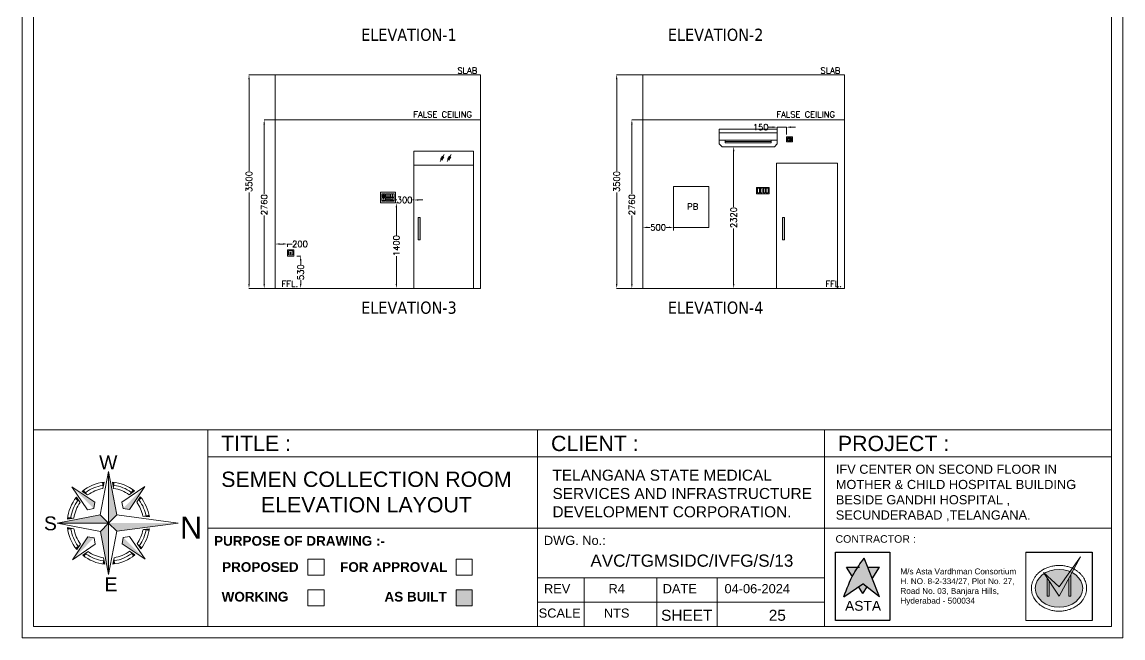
# Model space of a CAD drawing. Extents: x 3552052 to 4102982, y -707811 to -630695.
# Drawn here: x 3869017 to 3887041, y -701729 to -691643 of the extents above; entities that cross this region are included whole.
import ezdxf
from ezdxf.enums import TextEntityAlignment as Align

# ---------------------------------------------------------------- set-up
doc = ezdxf.new("R2010")
doc.units = 0
doc.header["$LTSCALE"] = 6
doc.header["$MEASUREMENT"] = 0
doc.layers.get('0').update_dxf_attribs({"linetype": 'CONTINUOUS', "lineweight": 0})
doc.layers.get('Defpoints').update_dxf_attribs({"linetype": 'CONTINUOUS', "lineweight": 0})
for name, color, linetype, lineweight in [('0.0', 8, 'CONTINUOUS', 0), ('ELE-12M RAW&UPS SB', 40, 'CONTINUOUS', 0), ('ELE-4M RAW P.SB', 40, 'CONTINUOUS', 0), ('ELE-4M UPS P.SB', 3, 'CONTINUOUS', 0), ('ELE-SOCKET NMBERING', 7, 'CONTINUOUS', 9), ('ELE.LAN POINT', 3, 'CONTINUOUS', 0), ('formate text', 8, 'CONTINUOUS', 0), ('hatch', 252, 'CONTINUOUS', 0), ('HVAC', 3, 'CONTINUOUS', 15), ('LIGHT', 2, 'CONTINUOUS', 0), ('MEP_HVAC_RA_DUCT', 1, 'CONTINUOUS', 0), ('MEP_HVAC_TEXT', 7, 'CONTINUOUS', 0), ('SECTION', 251, 'CONTINUOUS', 0), ('TITLE', 7, 'CONTINUOUS', 0)]:
    doc.layers.add(name, color=color, linetype=linetype, lineweight=lineweight)
doc.layers.add('ELE-6A AC SOCKET', color=7, linetype='CONTINUOUS', lineweight=0, true_color=0x00ceb6)
doc.styles.add('Annotation', font='tahoma.ttf')
doc.styles.add('ARIAL', font='arial.ttf')
doc.styles.add('FORMATE', font='arialbd.ttf')
doc.styles.add('ROMANS', font='romans.shx')
doc.styles.add('style3', font='arialbd.ttf')
doc.dimstyles.new('AEPL1', dxfattribs={"dimtxt": 100, "dimasz": 75, "dimexe": 1.25, "dimexo": 50, "dimtad": 0, "dimdec": 0, "dimtxsty": 'ROMANS', "dimcen": 2.5, "dimclrd": 7, "dimclre": 7, "dimadec": 0, "dimazin": 0, "dimtfac": 1, "dimtdec": 0, "dimtmove": 0, "dimatfit": 3, "dimfxl": 1, "dimlwd": 0, "dimlwe": 0, "dimarcsym": 0})

# ---------------------------------------------------------------- blocks, each defined once
blk = doc.blocks.new('*D383')
at = {"layer": 'Defpoints', "color": 0, "linetype": 'ByBlock', "transparency": 16777216}
for p in [(3872982, -693245), (3873384, -693245), (3874360, -696005)]:
    blk.add_point(p, dxfattribs=at)
at = {"layer": 'ELE-4M UPS P.SB', "color": 7, "linetype": 'ByBlock', "lineweight": 0, "transparency": 16777216}
for p, q in [((3873334, -693245), (3872981, -693245)), ((3872982, -693320), (3872982, -694458)), ((3872982, -695930), (3872982, -694812)), ((3874310, -696005), (3872981, -696005))]:
    blk.add_line(p, q, dxfattribs=at)
at = {"layer": 'ELE-4M UPS P.SB', "color": 7, "linetype": 'ByBlock', "transparency": 16777216}
for points in [[(3872969, -693320), (3872994, -693320), (3872982, -693245)], [(3872969, -695930), (3872994, -695930), (3872982, -696005)]]:
    blk.add_solid(points, dxfattribs=at)
at = {"layer": 'ELE-4M UPS P.SB', "color": 0, "linetype": 'ByBlock', "transparency": 16777216, "insert": (3872982, -694635), "char_height": 100, "attachment_point": 5, "rotation": 90, "style": 'ROMANS'}
blk.add_mtext('2760', dxfattribs=at)
blk = doc.blocks.new('*D384')
at = {"layer": 'Defpoints', "color": 0, "linetype": 'ByBlock', "transparency": 16777216}
for p in [(3872733, -692505), (3873393, -692505), (3873357, -696005)]:
    blk.add_point(p, dxfattribs=at)
at = {"layer": 'ELE-4M UPS P.SB', "color": 7, "linetype": 'ByBlock', "lineweight": 0, "transparency": 16777216}
for p, q in [((3873343, -692505), (3872732, -692505)), ((3872733, -692580), (3872733, -694078)), ((3872733, -695930), (3872733, -694432)), ((3873307, -696005), (3872732, -696005))]:
    blk.add_line(p, q, dxfattribs=at)
at = {"layer": 'ELE-4M UPS P.SB', "color": 7, "linetype": 'ByBlock', "transparency": 16777216}
for points in [[(3872721, -692580), (3872746, -692580), (3872733, -692505)], [(3872721, -695930), (3872746, -695930), (3872733, -696005)]]:
    blk.add_solid(points, dxfattribs=at)
at = {"layer": 'ELE-4M UPS P.SB', "color": 0, "linetype": 'ByBlock', "transparency": 16777216, "insert": (3872733, -694255), "char_height": 100, "attachment_point": 5, "rotation": 90, "style": 'ROMANS'}
blk.add_mtext('3500', dxfattribs=at)
blk = doc.blocks.new('5')
at = {"layer": 'ELE-12M RAW&UPS SB', "color": 40, "ltscale": 10}
for p, q in [((3595754, -684831), (3595747, -684829)), ((3595748, -684825), (3595755, -684830)), ((3595756, -684840), (3595756, -684832)), ((3595757, -684829), (3595762, -684823)), ((3595757, -684832), (3595760, -684839)), ((3595765, -684826), (3595758, -684830))]:
    blk.add_line(p, q, dxfattribs=at)
for points in [[(3595950, -684952), (3595707, -684952), (3595707, -684777), (3595950, -684777)], [(3595785, -684803), (3595727, -684803), (3595727, -684856), (3595785, -684856)], [(3595824, -684856), (3595798, -684856), (3595798, -684804), (3595824, -684804)], [(3595824, -684924), (3595798, -684924), (3595798, -684871), (3595824, -684871)], [(3595859, -684856), (3595833, -684856), (3595833, -684804), (3595859, -684804)], [(3595859, -684924), (3595833, -684924), (3595833, -684871), (3595859, -684871)], [(3595894, -684856), (3595867, -684856), (3595867, -684804), (3595894, -684804)]]:
    blk.add_lwpolyline(points, close=True, dxfattribs=at)
at = {"layer": 'ELE-12M RAW&UPS SB', "color": 3, "linetype": 'ByBlock', "elevation": 0}
blk.add_lwpolyline([(3595928, -684856), (3595902, -684856), (3595902, -684804), (3595928, -684804)], close=True, dxfattribs=at)
at = {"layer": 'ELE-12M RAW&UPS SB', "color": 40, "ltscale": 10}
for radius in [19.1, 1.78]:
    blk.add_circle((3595756, -684831), radius, dxfattribs=at)
at = {"layer": 'ELE-4M RAW P.SB', "color": 40, "ltscale": 10}
for p, q in [((3595727, -684871), (3595790, -684871)), ((3595727, -684924), (3595727, -684871)), ((3595790, -684871), (3595790, -684924)), ((3595865, -684871), (3595928, -684871)), ((3595865, -684924), (3595865, -684871)), ((3595928, -684871), (3595928, -684924)), ((3595790, -684924), (3595727, -684924)), ((3595928, -684924), (3595865, -684924))]:
    blk.add_line(p, q, dxfattribs=at)
for centre, radius, start, end in [((3595745, -684908), 3.1, 5.2689, 272.51), ((3595758, -684885), 3.6, 307.1584, 232.8416), ((3595758, -684888), 2.29, 161.4031, 18.5969), ((3595771, -684908), 3.1, 267.49, 174.7311), ((3595884, -684908), 3.1, 5.2689, 272.51), ((3595897, -684885), 3.6, 307.1584, 232.8416), ((3595897, -684888), 2.29, 161.4031, 18.5969), ((3595910, -684908), 3.1, 267.49, 174.7311), ((3595747, -684910), 2.5, 202.6838, 75.0951), ((3595769, -684910), 2.5, 104.9049, 337.3162), ((3595886, -684910), 2.5, 202.6838, 75.0951), ((3595908, -684910), 2.5, 104.9049, 337.3162)]:
    blk.add_arc(centre, radius, start, end, dxfattribs=at)
blk = doc.blocks.new('*D385')
at = {"layer": 'Defpoints', "color": 0, "linetype": 'ByBlock', "transparency": 16777216}
for p in [(3875130, -694547), (3875430, -694547), (3875430, -694557)]:
    blk.add_point(p, dxfattribs=at)
at = {"layer": 'ELE-4M UPS P.SB', "color": 7, "linetype": 'ByBlock', "lineweight": 0, "transparency": 16777216}
for p, q in [((3875055, -694557), (3874980, -694557)), ((3875130, -694557), (3875151, -694557)), ((3875130, -694597), (3875130, -694558)), ((3875430, -694557), (3875410, -694557)), ((3875430, -694597), (3875430, -694558)), ((3875505, -694557), (3875580, -694557))]:
    blk.add_line(p, q, dxfattribs=at)
at = {"layer": 'ELE-4M UPS P.SB', "color": 7, "linetype": 'ByBlock', "transparency": 16777216}
for points in [[(3875055, -694544), (3875055, -694569), (3875130, -694557)], [(3875505, -694544), (3875505, -694569), (3875430, -694557)]]:
    blk.add_solid(points, dxfattribs=at)
at = {"layer": 'ELE-4M UPS P.SB', "color": 0, "linetype": 'ByBlock', "transparency": 16777216, "insert": (3875280, -694557), "char_height": 100, "attachment_point": 5, "style": 'ROMANS'}
blk.add_mtext('300', dxfattribs=at)
blk = doc.blocks.new('*D386')
at = {"layer": 'Defpoints', "color": 0, "linetype": 'ByBlock', "transparency": 16777216}
for p in [(3875130, -694605), (3875130, -696005), (3875146, -696005)]:
    blk.add_point(p, dxfattribs=at)
at = {"layer": 'ELE-4M UPS P.SB', "color": 7, "linetype": 'ByBlock', "lineweight": 0, "transparency": 16777216}
for p, q in [((3875180, -694605), (3875147, -694605)), ((3875146, -694680), (3875146, -695135)), ((3875146, -695930), (3875146, -695475)), ((3875180, -696005), (3875147, -696005))]:
    blk.add_line(p, q, dxfattribs=at)
at = {"layer": 'ELE-4M UPS P.SB', "color": 7, "linetype": 'ByBlock', "transparency": 16777216}
for points in [[(3875133, -694680), (3875158, -694680), (3875146, -694605)], [(3875133, -695930), (3875158, -695930), (3875146, -696005)]]:
    blk.add_solid(points, dxfattribs=at)
at = {"layer": 'ELE-4M UPS P.SB', "color": 0, "linetype": 'ByBlock', "transparency": 16777216, "insert": (3875146, -695305), "char_height": 100, "attachment_point": 5, "rotation": 90, "style": 'ROMANS'}
blk.add_mtext('1400', dxfattribs=at)
blk = doc.blocks.new('Voice')
at = {"layer": 'ELE.LAN POINT', "color": 6}
for points in [[(0, -32), (128, -32), (128, 92), (0, 92)], [(22, -10), (106, -10), (106, 70), (22, 70)], [(77, 21), (70, 21), (70, 12), (58, 12), (58, 21), (51, 21), (51, 39), (77, 39)], [(76, 23), (68, 23), (68, 13), (59, 13), (59, 23), (52, 23), (52, 37), (76, 37)]]:
    blk.add_lwpolyline(points, close=True, dxfattribs=at)
blk = doc.blocks.new('*D387')
at = {"layer": 'Defpoints', "color": 0, "linetype": 'ByBlock', "transparency": 16777216}
for p in [(3873467, -695475), (3873579, -695475), (3873516, -696005)]:
    blk.add_point(p, dxfattribs=at)
at = {"layer": 'ELE-4M UPS P.SB', "color": 7, "linetype": 'ByBlock', "lineweight": 0, "transparency": 16777216}
for p, q in [((3873517, -695475), (3873580, -695475)), ((3873579, -695550), (3873579, -695611)), ((3873579, -695930), (3873579, -695869)), ((3873566, -696005), (3873580, -696005))]:
    blk.add_line(p, q, dxfattribs=at)
at = {"layer": 'ELE-4M UPS P.SB', "color": 7, "linetype": 'ByBlock', "transparency": 16777216}
for points in [[(3873566, -695550), (3873591, -695550), (3873579, -695475)], [(3873566, -695930), (3873591, -695930), (3873579, -696005)]]:
    blk.add_solid(points, dxfattribs=at)
at = {"layer": 'ELE-4M UPS P.SB', "color": 0, "linetype": 'ByBlock', "transparency": 16777216, "insert": (3873579, -695740), "char_height": 100, "attachment_point": 5, "rotation": 90, "style": 'ROMANS'}
blk.add_mtext('530', dxfattribs=at)
blk = doc.blocks.new('*D388')
at = {"layer": 'Defpoints', "color": 0, "linetype": 'ByBlock', "transparency": 16777216}
for p in [(3873162, -695278), (3873162, -695374), (3873363, -695374)]:
    blk.add_point(p, dxfattribs=at)
at = {"layer": 'ELE-4M UPS P.SB', "color": 7, "linetype": 'ByBlock', "lineweight": 0, "transparency": 16777216}
for p, q in [((3873162, -695324), (3873162, -695276)), ((3873237, -695278), (3873288, -695278)), ((3873363, -695324), (3873363, -695276)), ((3873363, -695278), (3873438, -695278))]:
    blk.add_line(p, q, dxfattribs=at)
at = {"layer": 'ELE-4M UPS P.SB', "color": 7, "linetype": 'ByBlock', "transparency": 16777216}
for points in [[(3873237, -695265), (3873237, -695290), (3873162, -695278)], [(3873288, -695265), (3873288, -695290), (3873363, -695278)]]:
    blk.add_solid(points, dxfattribs=at)
at = {"layer": 'ELE-4M UPS P.SB', "color": 0, "linetype": 'ByBlock', "transparency": 16777216, "insert": (3873567, -695278), "char_height": 100, "attachment_point": 5, "style": 'ROMANS'}
blk.add_mtext('200', dxfattribs=at)
blk = doc.blocks.new('*D389')
at = {"layer": 'Defpoints', "color": 0, "linetype": 'ByBlock', "transparency": 16777216}
for p in [(3879001, -693245), (3879389, -693245), (3879380, -696005)]:
    blk.add_point(p, dxfattribs=at)
at = {"layer": 'ELE-4M UPS P.SB', "color": 7, "linetype": 'ByBlock', "lineweight": 0, "transparency": 16777216}
for p, q in [((3879339, -693245), (3879000, -693245)), ((3879001, -693320), (3879001, -694458)), ((3879001, -695930), (3879001, -694812)), ((3879330, -696005), (3879000, -696005))]:
    blk.add_line(p, q, dxfattribs=at)
at = {"layer": 'ELE-4M UPS P.SB', "color": 7, "linetype": 'ByBlock', "transparency": 16777216}
for points in [[(3878988, -693320), (3879013, -693320), (3879001, -693245)], [(3878988, -695930), (3879013, -695930), (3879001, -696005)]]:
    blk.add_solid(points, dxfattribs=at)
at = {"layer": 'ELE-4M UPS P.SB', "color": 0, "linetype": 'ByBlock', "transparency": 16777216, "insert": (3879001, -694635), "char_height": 100, "attachment_point": 5, "rotation": 90, "style": 'ROMANS'}
blk.add_mtext('2760', dxfattribs=at)
blk = doc.blocks.new('*D390')
at = {"layer": 'Defpoints', "color": 0, "linetype": 'ByBlock', "transparency": 16777216}
for p in [(3878752, -692505), (3879427, -692505), (3879380, -696005)]:
    blk.add_point(p, dxfattribs=at)
at = {"layer": 'ELE-4M UPS P.SB', "color": 7, "linetype": 'ByBlock', "lineweight": 0, "transparency": 16777216}
for p, q in [((3879377, -692505), (3878751, -692505)), ((3878752, -692580), (3878752, -694078)), ((3878752, -695930), (3878752, -694432)), ((3879330, -696005), (3878751, -696005))]:
    blk.add_line(p, q, dxfattribs=at)
at = {"layer": 'ELE-4M UPS P.SB', "color": 7, "linetype": 'ByBlock', "transparency": 16777216}
for points in [[(3878740, -692580), (3878765, -692580), (3878752, -692505)], [(3878740, -695930), (3878765, -695930), (3878752, -696005)]]:
    blk.add_solid(points, dxfattribs=at)
at = {"layer": 'ELE-4M UPS P.SB', "color": 0, "linetype": 'ByBlock', "transparency": 16777216, "insert": (3878752, -694255), "char_height": 100, "attachment_point": 5, "rotation": 90, "style": 'ROMANS'}
blk.add_mtext('3500', dxfattribs=at)
blk = doc.blocks.new('FGFFF')
at = {"layer": 'HVAC', "color": 1}
for p, q in [((3634024, -694516), (3634974, -694516)), ((3634024, -694635), (3634974, -694635))]:
    blk.add_line(p, q, dxfattribs=at)
at = {"layer": 'HVAC', "color": 8}
for p, q in [((3634123, -694635), (3634123, -694680)), ((3634874, -694635), (3634874, -694680)), ((3634123, -694655), (3634874, -694655)), ((3634123, -694680), (3634874, -694680))]:
    blk.add_line(p, q, dxfattribs=at)
at = {"layer": 'HVAC', "color": 1}
blk.add_lwpolyline([(3634024, -694455), (3634974, -694455), (3634974, -694694), (3634926, -694741), (3634071, -694741), (3634024, -694694)], close=True, dxfattribs=at)
blk = doc.blocks.new('*D391')
at = {"layer": 'Defpoints', "color": 0, "linetype": 'ByBlock', "transparency": 16777216}
for p in [(3880638, -693685), (3880667, -693685), (3880681, -696005)]:
    blk.add_point(p, dxfattribs=at)
at = {"layer": 'ELE-4M UPS P.SB', "color": 7, "linetype": 'ByBlock', "lineweight": 0, "transparency": 16777216}
for p, q in [((3880688, -693685), (3880668, -693685)), ((3880667, -693760), (3880667, -694668)), ((3880667, -695930), (3880667, -695022)), ((3880631, -696005), (3880666, -696005))]:
    blk.add_line(p, q, dxfattribs=at)
at = {"layer": 'ELE-4M UPS P.SB', "color": 7, "linetype": 'ByBlock', "transparency": 16777216}
for points in [[(3880655, -693760), (3880680, -693760), (3880667, -693685)], [(3880655, -695930), (3880680, -695930), (3880667, -696005)]]:
    blk.add_solid(points, dxfattribs=at)
at = {"layer": 'ELE-4M UPS P.SB', "color": 0, "linetype": 'ByBlock', "transparency": 16777216, "insert": (3880667, -694845), "char_height": 100, "attachment_point": 5, "rotation": 90, "style": 'ROMANS'}
blk.add_mtext('2320', dxfattribs=at)
blk = doc.blocks.new('*D392')
at = {"layer": 'Defpoints', "color": 0, "linetype": 'ByBlock', "transparency": 16777216}
for p in [(3879181, -695005), (3879181, -695006), (3879681, -695005)]:
    blk.add_point(p, dxfattribs=at)
at = {"layer": 'ELE-4M UPS P.SB', "color": 7, "linetype": 'ByBlock', "lineweight": 0, "transparency": 16777216}
for p, q in [((3879181, -695055), (3879181, -695008)), ((3879256, -695006), (3879302, -695006)), ((3879606, -695006), (3879560, -695006)), ((3879681, -695055), (3879681, -695008))]:
    blk.add_line(p, q, dxfattribs=at)
at = {"layer": 'ELE-4M UPS P.SB', "color": 7, "linetype": 'ByBlock', "transparency": 16777216}
for points in [[(3879256, -694994), (3879256, -695019), (3879181, -695006)], [(3879606, -694994), (3879606, -695019), (3879681, -695006)]]:
    blk.add_solid(points, dxfattribs=at)
at = {"layer": 'ELE-4M UPS P.SB', "color": 0, "linetype": 'ByBlock', "transparency": 16777216, "insert": (3879431, -695006), "char_height": 100, "attachment_point": 5, "style": 'ROMANS'}
blk.add_mtext('500', dxfattribs=at)
blk = doc.blocks.new('EQ2WE')
at = {"layer": 'ELE-6A AC SOCKET', "lineweight": 0}
for p, q in [((-99, 170), (-215, 170)), ((-215, 170), (-215, 36)), ((-215, 36), (-99, 36)), ((-99, 36), (-99, 170)), ((-91, 36), (-91, 170)), ((-91, 170), (-45, 170)), ((-45, 170), (-91, 170)), ((-45, 36), (-91, 36)), ((-87, 51), (-87, 155)), ((-87, 155), (-48, 155)), ((-48, 55), (-87, 55)), ((-48, 51), (-87, 51)), ((-48, 155), (-48, 51)), ((-45, 170), (-45, 36)), ((-45, 170), (-45, 36))]:
    blk.add_line(p, q, dxfattribs=at)
blk.add_lwpolyline([(0, 0), (-257, 0), (-257, 206), (0, 206)], close=True, dxfattribs=at)
for centre, radius, start, end in [((-190, 77), 7.83, 5.2689, 272.51), ((-184, 72), 6.31, 202.6838, 75.0951), ((-157, 136), 9.08, 307.1584, 232.8416), ((-157, 127), 5.79, 161.4031, 18.5969), ((-130, 72), 6.31, 104.9049, 337.3162), ((-124, 77), 7.83, 267.49, 174.7311)]:
    blk.add_arc(centre, radius, start, end, dxfattribs=at)
blk = doc.blocks.new('*D393')
at = {"layer": 'Defpoints', "color": 0, "linetype": 'ByBlock', "transparency": 16777216}
for p in [(3881381, -693365), (3881381, -693536), (3881531, -693536)]:
    blk.add_point(p, dxfattribs=at)
at = {"layer": 'ELE-4M UPS P.SB', "color": 7, "linetype": 'ByBlock', "lineweight": 0, "transparency": 16777216}
for p, q in [((3881306, -693365), (3881231, -693365)), ((3881381, -693486), (3881381, -693363)), ((3881531, -693365), (3881381, -693365)), ((3881531, -693486), (3881531, -693363)), ((3881606, -693365), (3881681, -693365))]:
    blk.add_line(p, q, dxfattribs=at)
at = {"layer": 'ELE-4M UPS P.SB', "color": 7, "linetype": 'ByBlock', "transparency": 16777216}
for points in [[(3881306, -693352), (3881306, -693377), (3881381, -693365)], [(3881606, -693352), (3881606, -693377), (3881531, -693365)]]:
    blk.add_solid(points, dxfattribs=at)
at = {"layer": 'ELE-4M UPS P.SB', "color": 0, "linetype": 'ByBlock', "transparency": 16777216, "insert": (3881109, -693365), "char_height": 100, "attachment_point": 5, "style": 'ROMANS'}
blk.add_mtext('150', dxfattribs=at)
blk = doc.blocks.new('SDFF')
at = {"layer": 'ELE-4M RAW P.SB'}
for p, q in [((0, -100), (0, 0)), ((207, 0, 0), (0, 0)), ((207, -100, 0), (0, -100)), ((207, -100, 0), (207, 0, 0))]:
    blk.add_line(p, q, dxfattribs=at)
at = {"layer": 'ELE-4M RAW P.SB', "color": 3, "linetype": 'ByBlock'}
blk.add_lwpolyline([(47, -85), (47, -11), (17, -11), (17, -85)], close=True, dxfattribs=at)
at = {"layer": 'ELE-4M RAW P.SB', "linetype": 'ByBlock'}
for points in [[(95, -85), (95, -11), (64, -11), (64, -85)], [(143, -85), (143, -11), (112, -11), (112, -85)], [(190, -85), (190, -11), (160, -11), (160, -85)]]:
    blk.add_lwpolyline(points, close=True, dxfattribs=at)
blk = doc.blocks.new('A$C4A7C6C7E')
at = {"layer": 'TITLE', "color": 8, "lineweight": 5}
for p, q in [((-4207, 4144), (0, 26095)), ((0, 26095), (0, 0)), ((0, 0), (0, 26095)), ((4144, 4207), (0, 26095)), ((-6941, 10518), (-18592, 18312)), ((-10622, 6781), (-18592, 18312)), ((-2825, 17519), (-2234, 20757)), ((2559, 17560), (1919, 20788)), ((6781, 10622), (18312, 18592)), ((10518, 6941), (18312, 18592)), ((-14385, 10390), (-16257, 13098)), ((-10607, 14226), (-13343, 16056)), ((10390, 14385), (13098, 16257)), ((14226, 10607), (16056, 13343)), ((-7437, 7325), (-10622, 6781)), ((-7437, 7325), (-6941, 10518)), ((7325, 7437), (6781, 10622)), ((7325, 7437), (10518, 6941)), ((-4207, 4144), (-26095, 0)), ((0, 0), (-26095, 0)), ((-26095, 0), (0, 0)), ((-4144, -4207), (-26095, 0)), ((-17560, 2559), (-20788, 1919)), ((-4207, 4144), (0, 0)), ((0, 0), (-4207, 4144)), ((0, 0), (-4144, -4207)), ((-4144, -4207), (0, 0)), ((0, 0), (4144, 4207)), ((4144, 4207), (0, 0)), ((0, 0), (4207, -4144)), ((4207, -4144), (0, 0)), ((0, 0), (0, -26095)), ((0, -26095), (0, 0)), ((17394, 3514), (20646, 3095)), ((17394, 3514), (20646, 3095)), ((-17519, -2825), (-20757, -2234)), ((-4144, -4207), (0, -26095)), ((4207, -4144), (0, -26095)), ((17433, -3312), (20680, -2857)), ((17433, -3312), (20680, -2857)), ((17434, -3310), (20680, -2857)), ((-10518, -6941), (-18312, -18592)), ((-6781, -10622), (-18312, -18592)), ((-14226, -10607), (-16056, -13343)), ((-7325, -7437), (-10518, -6941)), ((-7325, -7437), (-6781, -10622)), ((7437, -7325), (6941, -10518)), ((6941, -10518), (18592, -18312)), ((7437, -7325), (10622, -6781)), ((10622, -6781), (18592, -18312)), ((14385, -10390), (16257, -13098)), ((-10390, -14385), (-13098, -16257)), ((10607, -14226), (13343, -16056)), ((-2559, -17560), (-1919, -20788)), ((2825, -17519), (2234, -20757))]:
    blk.add_line(p, q, dxfattribs=at)
at = {"layer": 'TITLE', "color": 5}
for p in [(4144, 4207), (4207, -4144)]:
    blk.add_line(p, (35289, 0), dxfattribs=at)
at = {"layer": 'TITLE', "color": 8, "lineweight": 5}
for radius, start, end in [(20877, 96.14269, 129.72625), (19311, 99.1612, 126.70773), (17745, 99.1612, 126.70773), (20877, 51.14269, 84.72625), (17745, 54.16121, 81.70773), (19311, 54.16121, 81.70773), (20877, 141.14269, 174.72625), (19311, 144.16121, 171.70773), (19311, 9.85136, 36.70773), (20877, 8.52692, 39.72625), (17745, 144.16121, 171.70773), (17745, 11.42181, 36.70773), (20877, 186.14269, 219.72625), (19311, 189.1612, 216.70773), (17745, 189.1612, 216.70773), (17745, 324.16121, 349.24868), (19311, 324.16121, 350.81434), (20877, 321.14269, 352.1348), (20877, 231.14269, 264.72625), (19311, 234.16121, 261.70773), (17745, 234.16121, 261.70773), (20877, 276.14269, 309.72625), (17745, 279.1612, 306.70773), (19311, 279.1612, 306.70773)]:
    blk.add_arc((0, 0), radius, start, end, dxfattribs=at)
for points in [[(0, 26095), (4144, 4207), (0, 0)], [(-18592, 18312), (-6941, 10518), (-7437, 7325)], [(-13343, 16056), (-12479, 16737), (-10607, 14226)], [(-3324, 20610), (-2234, 20757), (-2825, 17519)], [(3011, 20658), (1919, 20788), (2559, 17560)], [(18312, 18592), (10518, 6941), (7325, 7437)], [(13098, 16257), (12223, 16924), (10390, 14385)], [(-16257, 13098), (-16924, 12223), (-14385, 10390)], [(16056, 13343), (16737, 12479), (14226, 10607)], [(-26095, 0), (-4207, 4144), (0, 0)], [(-20658, 3011), (-20788, 1919), (-17560, 2559)], [(0, -26095), (-4144, -4207), (0, 0)], [(20646, 3095), (20457, 4167), (17394, 3514)], [(-20610, -3324), (-20757, -2234), (-17519, -2825)], [(20680, -2857), (20503, -3930), (17433, -3312)], [(-18312, -18592), (-10518, -6941), (-7325, -7437)], [(-16056, -13343), (-16737, -12479), (-14226, -10607)], [(18592, -18312), (6941, -10518), (7437, -7325)], [(16257, -13098), (16924, -12223), (14385, -10390)], [(-13098, -16257), (-12223, -16924), (-10390, -14385)], [(13343, -16056), (12479, -16737), (10607, -14226)], [(-3011, -20658), (-1919, -20788), (-2559, -17560)], [(3324, -20610), (2234, -20757), (2825, -17519)]]:
    blk.add_solid(points, dxfattribs=at)
at = {"layer": 'TITLE', "color": 5}
blk.add_solid([(35289, 0), (4207, -4144), (0, 0)], dxfattribs=at)
blk = doc.blocks.new('IVF-CONTRACTOR')
at = {"lineweight": -3, "true_color": 0x293189}
h = blk.add_hatch(color=177, dxfattribs=at)
h.dxf.hatch_style = 1
edge = h.paths.add_edge_path()
edge.add_spline(control_points=[(3037286, -1386527), (3037185, -1386667), (3036944, -1387001), (3036801, -1387388), (3036719, -1387609)], knot_values=[0, 0, 0, 0, 519.520055, 1226.818077, 1226.818077, 1226.818077, 1226.818077], degree=3, periodic=0)
edge.add_line((3036719, -1387609), (3037255, -1387240))
edge.add_line((3037255, -1387240), (3037717, -1387609))
edge.add_line((3037717, -1387609), (3037286, -1386527))
at = {"lineweight": -3, "true_color": 0xc7c8ca}
h = blk.add_hatch(color=9, dxfattribs=at)
h.dxf.hatch_style = 1
edge = h.paths.add_edge_path()
edge.add_spline(control_points=[(3036953, -1387033), (3036967, -1387008), (3037022, -1386919), (3037088, -1386836), (3037139, -1386779)], knot_values=[3356.588859, 3356.588859, 3356.588859, 3356.588859, 3831.174934, 5081.098827, 5081.098827, 5081.098827, 5081.098827], degree=3, periodic=0)
edge.add_line((3037139, -1386779), (3036793, -1386779))
edge.add_line((3036793, -1386779), (3036953, -1387033))
h.paths.add_polyline_path([(3037717, -1386779), (3037386, -1386779), (3037515, -1387102)])
h.paths.add_polyline_path([(3037370, -1387332), (3037255, -1387240), (3037134, -1387323), (3037255, -1387517)])
at = {"true_color": 0xed1f24}
h = blk.add_hatch(color=240, dxfattribs=at)
h.dxf.hatch_style = 1
edge = h.paths.add_edge_path()
edge.add_line((3042329, -1386921), (3042349, -1386951))
edge.add_ellipse((3042760, -1387369), major_axis=(-665, 0), ratio=0.800236, start_angle=-52.6357, end_angle=-51.8324, ccw=False)
edge.add_line((3042356, -1386946), (3042329, -1386921))
at = {"layer": '0.0', "true_color": 0xed1f24}
h = blk.add_hatch(color=240, dxfattribs=at)
h.dxf.hatch_style = 1
edge = h.paths.add_edge_path()
edge.add_line((3042760, -1387590), (3043125, -1386925))
edge.add_ellipse((3042760, -1387369), major_axis=(-665, 0), ratio=0.800236, start_angle=-123.3804, end_angle=-117.8517)
edge.add_line((3043070, -1386899), (3042760, -1387331))
edge.add_line((3042760, -1387331), (3042356, -1386946))
edge.add_ellipse((3042760, -1387369), major_axis=(-665, 0), ratio=0.800236, start_angle=-52.6357, end_angle=-51.8324)
edge.add_line((3042349, -1386951), (3042760, -1387590))
edge = h.paths.add_edge_path()
edge.add_spline(control_points=[(3043179, -1386828), (3043165, -1386821), (3043150, -1386814), (3043136, -1386807)], knot_values=[-2.156071, -2.156071, -2.156071, -2.156071, -2.090953, -2.090953, -2.090953, -2.090953], degree=3, periodic=0)
edge.add_line((3043136, -1386807), (3043070, -1386899))
edge.add_ellipse((3042760, -1387369), major_axis=(-665, 0), ratio=0.800236, start_angle=-123.3804, end_angle=-117.8517, ccw=False)
edge.add_line((3043125, -1386925), (3043179, -1386828))
edge = h.paths.add_edge_path()
edge.add_line((3043367, -1386486), (3043136, -1386807))
edge.add_spline(control_points=[(3043136, -1386807), (3043150, -1386814), (3043165, -1386821), (3043179, -1386828)], knot_values=[-2.156071, -2.156071, -2.156071, -2.156071, -2.090953, -2.090953, -2.090953, -2.090953], degree=3, periodic=0)
edge.add_line((3043179, -1386828), (3043367, -1386486))
at = {"layer": '0.0', "true_color": 0x139b48}
h = blk.add_hatch(color=114, dxfattribs=at)
h.dxf.hatch_style = 1
edge = h.paths.add_edge_path()
edge.add_ellipse((3042760, -1387369), major_axis=(-665, 0), ratio=0.800236, start_angle=-51.8324, end_angle=236.6196)
edge.add_line((3043125, -1386925), (3043091, -1386988))
edge.add_line((3043091, -1386988), (3043091, -1387590))
edge.add_line((3043091, -1387590), (3043036, -1387590))
edge.add_line((3043036, -1387590), (3043036, -1387088))
edge.add_line((3043036, -1387088), (3042760, -1387590))
edge.add_line((3042760, -1387590), (3042484, -1387160))
edge.add_line((3042484, -1387160), (3042484, -1387590))
edge.add_line((3042484, -1387590), (3042428, -1387590))
edge.add_line((3042428, -1387590), (3042428, -1387075))
edge.add_line((3042428, -1387075), (3042349, -1386951))
edge = h.paths.add_edge_path()
edge.add_ellipse((3042760, -1387369), major_axis=(-665, 0), ratio=0.800236, start_angle=-117.8517, end_angle=-52.6357)
edge.add_line((3042356, -1386946), (3042760, -1387331))
edge.add_line((3042760, -1387331), (3043070, -1386899))
at = {"layer": '0.0', "true_color": 0x000000}
h = blk.add_hatch(color=18, dxfattribs=at)
h.dxf.hatch_style = 1
h.paths.add_polyline_path([(3042484, -1387160), (3042428, -1387075), (3042428, -1387590), (3042484, -1387590)])
h.paths.add_polyline_path([(3043036, -1387590), (3043091, -1387590), (3043091, -1386988), (3043036, -1387088)])
at = {"lineweight": -3}
for p, q in [((3036484, -1386350), (3038013, -1386350)), ((3036484, -1388267), (3036484, -1386350)), ((3036485, -1386350), (3038009, -1386350)), ((3036485, -1388278), (3036485, -1386350)), ((3038013, -1386350), (3038013, -1388267)), ((3041829, -1386350), (3043688, -1386350)), ((3043688, -1386350), (3043688, -1388278)), ((3038011, -1388278), (3036483, -1388278))]:
    blk.add_line(p, q, dxfattribs=at)
at = {"color": 251, "lineweight": -3, "true_color": 0x636466}
for p, q in [((3037717, -1387609), (3037286, -1386527)), ((3036793, -1386779), (3037155, -1386779)), ((3036953, -1387033), (3036793, -1386779)), ((3037386, -1386779), (3037717, -1386779)), ((3037515, -1387102), (3037717, -1386779)), ((3036719, -1387609), (3037255, -1387240)), ((3037717, -1387609), (3037255, -1387240)), ((3037255, -1387517), (3037134, -1387323)), ((3037255, -1387517), (3037370, -1387332))]:
    blk.add_line(p, q, dxfattribs=at)
blk.add_spline([(3036719, -1387609), (3036998, -1386959), (3037286, -1386527)], degree=3, dxfattribs=at)
at = {"layer": '0.0'}
for p, q in [((3036485, -1386350), (3038009, -1386350)), ((3036485, -1388278), (3036485, -1386350)), ((3036485, -1388278), (3036485, -1386350)), ((3036485, -1386350), (3038009, -1386350)), ((3038013, -1386350), (3038013, -1388278)), ((3041829, -1386350), (3043688, -1386350)), ((3041829, -1388278), (3041829, -1386350)), ((3043688, -1386350), (3043688, -1388278)), ((3038009, -1388278), (3036485, -1388278)), ((3043688, -1388278), (3041829, -1388278))]:
    blk.add_line(p, q, dxfattribs=at)
at = {"layer": '0.0', "color": 18, "true_color": 0x000000}
for p, q in [((3042760, -1387590), (3043367, -1386486)), ((3042760, -1387331), (3043367, -1386486)), ((3042760, -1387590), (3042329, -1386921)), ((3042329, -1386921), (3042760, -1387331)), ((3042428, -1387075), (3042428, -1387590)), ((3042484, -1387590), (3042484, -1387160)), ((3043036, -1387088), (3043036, -1387590)), ((3043091, -1387590), (3043091, -1386988)), ((3042428, -1387590), (3042484, -1387590)), ((3043036, -1387590), (3043091, -1387590))]:
    blk.add_line(p, q, dxfattribs=at)
at = {"layer": '0.0'}
blk.add_ellipse((3042760, -1387369), major_axis=(-665, 0), ratio=0.800236, start_param=-3.141592653589793, end_param=3.141592653589793, dxfattribs=at)
blk.add_open_spline([(3043535, -1387369), (3043535, -1387353), (3043534, -1387336), (3043530, -1387296), (3043527, -1387272), (3043516, -1387226), (3043509, -1387202), (3043492, -1387157), (3043483, -1387135), (3043460, -1387092), (3043448, -1387071), (3043420, -1387031), (3043405, -1387011), (3043372, -1386974), (3043355, -1386956), (3043318, -1386922), (3043298, -1386906), (3043258, -1386875), (3043236, -1386861), (3043183, -1386829), (3043150, -1386812), (3043081, -1386783), (3043045, -1386771), (3042972, -1386750), (3042935, -1386742), (3042860, -1386731), (3042821, -1386728), (3042745, -1386726), (3042706, -1386727), (3042630, -1386735), (3042593, -1386741), (3042518, -1386757), (3042482, -1386768), (3042412, -1386794), (3042377, -1386809), (3042312, -1386843), (3042280, -1386862), (3042221, -1386905), (3042194, -1386928), (3042147, -1386974), (3042127, -1386996), (3042091, -1387042), (3042074, -1387067), (3042045, -1387117), (3042033, -1387143), (3042012, -1387197), (3042003, -1387225), (3041992, -1387276), (3041988, -1387299), (3041984, -1387347), (3041984, -1387371), (3041986, -1387418), (3041989, -1387442), (3041997, -1387489), (3042003, -1387512), (3042018, -1387557), (3042026, -1387580), (3042047, -1387623), (3042058, -1387645), (3042084, -1387686), (3042098, -1387706), (3042129, -1387744), (3042145, -1387762), (3042180, -1387798), (3042199, -1387814), (3042238, -1387846), (3042259, -1387861), (3042311, -1387894), (3042343, -1387912), (3042409, -1387944), (3042444, -1387957), (3042515, -1387980), (3042552, -1387989), (3042626, -1388003), (3042664, -1388007), (3042740, -1388012), (3042778, -1388012), (3042854, -1388008), (3042892, -1388003), (3042966, -1387989), (3043003, -1387980), (3043074, -1387958), (3043109, -1387944), (3043175, -1387913), (3043208, -1387895), (3043268, -1387856), (3043297, -1387834), (3043351, -1387787), (3043376, -1387761), (3043416, -1387713), (3043432, -1387690), (3043462, -1387643), (3043475, -1387619), (3043497, -1387569), (3043507, -1387543), (3043522, -1387491), (3043527, -1387464), (3043533, -1387415), (3043535, -1387392), (3043535, -1387369)], degree=3, knots=[-3.141593, -3.141593, -3.141593, -3.141593, -3.06788, -3.06788, -2.960953, -2.960953, -2.854026, -2.854026, -2.747099, -2.747099, -2.640172, -2.640172, -2.533245, -2.533245, -2.426319, -2.426319, -2.319392, -2.319392, -2.212465, -2.212465, -2.059875, -2.059875, -1.907286, -1.907286, -1.754697, -1.754697, -1.602107, -1.602107, -1.449518, -1.449518, -1.296928, -1.296928, -1.144339, -1.144339, -0.99175, -0.99175, -0.83916, -0.83916, -0.686571, -0.686571, -0.558641, -0.558641, -0.43071, -0.43071, -0.30278, -0.30278, -0.17485, -0.17485, -0.068516, -0.068516, 0.037819, 0.037819, 0.144154, 0.144154, 0.250488, 0.250488, 0.356823, 0.356823, 0.463157, 0.463157, 0.569492, 0.569492, 0.675826, 0.675826, 0.782161, 0.782161, 0.888495, 0.888495, 1.039928, 1.039928, 1.191361, 1.191361, 1.342794, 1.342794, 1.494227, 1.494227, 1.64566, 1.64566, 1.797093, 1.797093, 1.948526, 1.948526, 2.099959, 2.099959, 2.251392, 2.251392, 2.402825, 2.402825, 2.554258, 2.554258, 2.675591, 2.675591, 2.796924, 2.796924, 2.918258, 2.918258, 3.039591, 3.039591, 3.141593, 3.141593, 3.141593, 3.141593], dxfattribs=at)
at = {"lineweight": -3, "attachment_point": 1, "style": 'ARIAL'}
for s, width, gutter_width, insert, char_height in [('{\\C256;CONTRACTOR :}', 3919.85, 1060, (3036485, -1385878), 212.06), ('{\\C256;M/s Asta Vardhman Consortium\\PH. NO. 8-2-334/27, Plot No. 27, Road No. 03, Banjara Hills, Hyderabad - 500034}', 3696.75, 822, (3038306, -1386813), 164.38)]:
    blk.add_mtext_dynamic_manual_height_columns(s, width=width, gutter_width=gutter_width, heights=[0], dxfattribs=dict(at, insert=insert, char_height=char_height))
at = {"lineweight": 100, "insert": (3036754, -1387723), "char_height": 276.9, "attachment_point": 1, "style": 'ARIAL'}
blk.add_mtext_dynamic_manual_height_columns('ASTA', width=997.56, gutter_width=254, heights=[0], dxfattribs=at)

msp = doc.modelspace()

# ---------------------------------------------------------------- hatches: boundary and pattern name
at = {"linetype": 'Continuous', "ltscale": 0.1}
h = msp.add_hatch(color=254, dxfattribs=at)
h.dxf.hatch_style = 1
h.paths.add_polyline_path([(3875501.1, -695209), (3875533.8, -695209), (3875533.8, -694841.5), (3875501.1, -694841.5)])
h = msp.add_hatch(color=254, dxfattribs=at)
h.dxf.hatch_style = 1
h.paths.add_polyline_path([(3881465, -695209), (3881497.7, -695209), (3881497.7, -694841.5), (3881465, -694841.5)])
at = {"layer": 'MEP_HVAC_TEXT', "linetype": 'ByBlock'}
h = msp.add_hatch(color=1, dxfattribs=at)
h.dxf.hatch_style = 1
h.paths.add_polyline_path([(3876122.2, -700942.9), (3876122.2, -701203.5), (3876388, -701203.5), (3876388, -700942.9)])

# ---------------------------------------------------------------- linework, layer by layer
for p, q in [((3886854, -698319.4), (3869203.8, -698319.4)), ((3869203.8, -701542.2), (3869203.8, -698319.4)), ((3877458.2, -701542.2), (3877458.2, -698319.4))]:
    msp.add_line(p, q)
at = {"color": 7}
msp.add_line((3886854, -701542.2), (3877458.2, -701542.2), dxfattribs=at)
for points in [[(3887040.8, -681210.5), (3887040.8, -701729), (3869017, -701729), (3869017, -681210.5)], [(3886854, -681397.3), (3886854, -701542.2), (3869203.8, -701542.2), (3869203.8, -681397.3)]]:
    msp.add_lwpolyline(points, close=True)
at = {"color": 5, "linetype": 'Continuous', "ltscale": 0.1}
for points in [[(3875501.1, -695209), (3875533.8, -695209), (3875533.8, -694841.5), (3875501.1, -694841.5)], [(3881465, -695209), (3881497.7, -695209), (3881497.7, -694841.5), (3881465, -694841.5)]]:
    msp.add_lwpolyline(points, close=True, dxfattribs=at)
at = {"layer": '0.0', "color": 7, "lineweight": 15, "elevation": -100}
for points in [[(3873696.9, -700440.5), (3873962.6, -700440.5), (3873962.6, -700701), (3873696.9, -700701)], [(3876122.2, -700440.5), (3876388, -700440.5), (3876388, -700701), (3876122.2, -700701)], [(3873696.9, -700942.9), (3873962.6, -700942.9), (3873962.6, -701203.5), (3873696.9, -701203.5)], [(3876122.2, -700942.9), (3876388, -700942.9), (3876388, -701203.5), (3876122.2, -701203.5)]]:
    msp.add_lwpolyline(points, close=True, dxfattribs=at)
at = {"layer": 'ELE-4M UPS P.SB', "color": 1, "linetype": 'ByBlock'}
msp.add_lwpolyline([(3879681.1, -694335), (3880261.1, -694335), (3880261.1, -695005), (3879681.1, -695005)], close=True, dxfattribs=at)
at = {"layer": 'hatch', "color": 7}
msp.add_line((3886854, -698318.6), (3886854, -701542.2), dxfattribs=at)
at = {"layer": 'MEP_HVAC_RA_DUCT', "color": 8, "linetype": 'ByBlock'}
for p, q in [((3873162.2, -692505), (3873162.2, -696005)), ((3876525.4, -692505), (3876525.4, -696005)), ((3879181.1, -692505), (3879181.1, -696005)), ((3882481.1, -692505), (3882481.1, -696005))]:
    msp.add_line(p, q, dxfattribs=at)
for points in [[(3876525.4, -692505), (3873162.2, -692505)], [(3882481.1, -692505), (3879181.1, -692505)], [(3876525.4, -693245), (3873162.2, -693245)], [(3882481.1, -693245), (3879181.1, -693245)], [(3876525.4, -696005), (3873162.2, -696005)], [(3882481.1, -696005), (3879181.1, -696005)]]:
    msp.add_lwpolyline(points, dxfattribs=at)
at = {"layer": 'MEP_HVAC_RA_DUCT', "color": 5, "linetype": 'ByBlock'}
for points in [[(3875430.4, -693985), (3876410.4, -693985), (3876410.4, -693755), (3875430.4, -693755)], [(3875430.4, -696005), (3876410.4, -696005), (3876410.4, -693985), (3875430.4, -693985)], [(3881366.1, -696005), (3882366.1, -696005), (3882366.1, -693955), (3881366.1, -693955)]]:
    msp.add_lwpolyline(points, close=True, dxfattribs=at)
at = {"layer": 'MEP_HVAC_TEXT', "linetype": 'ByBlock'}
for p, q in [((3872056.7, -698319.4), (3872056.7, -701542.2)), ((3882154, -698319.4), (3882154, -701542.2)), ((3877458.2, -698763.6), (3872056.7, -698763.6)), ((3882154, -698763.6), (3877458.2, -698763.6)), ((3882154, -698763.6), (3886854, -698763.6)), ((3877458.2, -699930.4), (3872056.7, -699930.4)), ((3882154, -699930.8), (3877454, -699930.4)), ((3882154, -699930.8), (3886854, -699930.4)), ((3877458.2, -700742.2), (3882154, -700742.2)), ((3878221.5, -700742.2), (3878221.5, -701542.2)), ((3879410.5, -700742.2), (3879410.5, -701542.2)), ((3880397, -700742.2), (3880397, -701542.2)), ((3877458.2, -701142.2), (3882154, -701142.2))]:
    msp.add_line(p, q, dxfattribs=at)
at = {"layer": 'SECTION', "color": 5, "ltscale": 500}
for p, q in [((3875861.6, -693928.9), (3875929, -693811)), ((3875866.6, -693894.2), (3875899, -693837.6)), ((3875888.7, -693907.3), (3875920.7, -693851.4)), ((3875976.6, -693928.9), (3876044, -693811)), ((3875981.6, -693894.2), (3876014, -693837.6)), ((3876003.7, -693907.3), (3876035.7, -693851.4))]:
    msp.add_line(p, q, dxfattribs=at)

# ---------------------------------------------------------------- block references
at = {"color": 240, "true_color": 0xed1f24, "xscale": 0.5830909662492498, "yscale": 0.5830909662492498, "zscale": 0.5830909662492498}
msp.add_blockref('IVF-CONTRACTOR', (2111787.7, 108047), dxfattribs=at)
at = {"layer": 'ELE-12M RAW&UPS SB', "color": 0, "linetype": 'ByBlock'}
msp.add_blockref('5', (279180, -9653.5), dxfattribs=at)
at = {"layer": 'ELE-4M RAW P.SB', "color": 0, "linetype": 'ByBlock'}
msp.add_blockref('SDFF', (3881041.1, -694355, 0), dxfattribs=at)
at = {"layer": 'ELE-6A AC SOCKET', "color": 254, "linetype": 'ByBlock', "true_color": 0xdebad0, "xscale": 0.3885944238316955, "yscale": 0.3885944238316955, "zscale": 0.3885944238316955}
msp.add_blockref('EQ2WE', (3881631.1, -693605), dxfattribs=at)
at = {"layer": 'ELE.LAN POINT', "color": 7, "xscale": -0.8135966191344682, "yscale": 0.8135966191344682, "zscale": 0.8135966191344682, "rotation": 359.9999999999999}
msp.add_blockref('Voice', (3873466.6, -695449.1), dxfattribs=at)
at = {"layer": 'LIGHT'}
msp.add_blockref('FGFFF', (246407.2, 1056.1), dxfattribs=at)
at = {"layer": 'TITLE', "linetype": 'Continuous', "extrusion": (1.31196e-09, -7.57547e-09, 1), "xscale": 0.03235129532987182, "yscale": 0.03235129532987182, "zscale": 0.03235129532987182}
msp.add_blockref('A$C4A7C6C7E', (3870434, -699847.7, 0), dxfattribs=at)

# ---------------------------------------------------------------- texts
at = {"char_height": 200, "width": 2697.906, "attachment_point": 3, "style": 'Annotation'}
for s, insert in [('\\pxql;ELEVATION-1', (3877267.3, -691751.8)), ('\\pxql;ELEVATION-2', (3882288, -691751.8)), ('\\pxql;ELEVATION-3', (3877267.3, -696219.9)), ('\\pxql;ELEVATION-4', (3882288, -696219.9))]:
    msp.add_mtext(s, dxfattribs=dict(at, insert=insert))
at = {"layer": 'ELE-SOCKET NMBERING', "color": 0, "char_height": 100.004, "width": 2358.602, "attachment_point": 1, "style": 'Annotation'}
for s, insert in [('{\\Fromans|c0;SLAB}', (3876144, -692388.3)), ('{\\Fromans|c0;SLAB}', (3882088.5, -692388.3)), ('{\\Fromans|c0;FALSE CEILING }', (3875422.3, -693106.3)), ('{\\Fromans|c0;FALSE CEILING }', (3881366.7, -693106.3)), ('{\\Fromans|c0;PB}', (3879906.6, -694614.6)), ('{\\Fromans|c0;FFL.}', (3873266.1, -695881.6)), ('{\\Fromans|c0;FFL.}', (3882168.4, -695881.6))]:
    msp.add_mtext(s, dxfattribs=dict(at, insert=insert))
at = {"layer": 'formate text', "color": 7, "lineweight": 15, "ltscale": 100, "style": 'style3'}
msp.add_text('PURPOSE OF DRAWING :-', height=158.21, dxfattribs=at).set_placement((3872160.5, -700218.3, -100))
at = {"layer": 'formate text', "color": 7, "lineweight": 15, "style": 'FORMATE'}
for s, p in [('PROPOSED ', (3873606.4, -700646.1, -100)), ('FOR APPROVAL', (3875979, -700646.1, -100)), ('WORKING', (3873376.9, -701132.2, -100)), ('AS BUILT', (3875969.3, -701132.2, -100))]:
    msp.add_text(s, height=158.21, dxfattribs=at).set_placement(p, align=Align.RIGHT)
at = {"layer": 'TITLE', "color": 7, "style": 'ARIAL'}
for s, height, p in [('TITLE :', 250, (3872275.9, -698668.4)), ('CLIENT :', 250, (3877677.4, -698668.4)), ('PROJECT :', 250, (3882373.2, -698668.4)), ('W', 226.5, (3870279.5, -698966, 0)), ('S', 226.5, (3869376.2, -699965.6, 0)), ('DWG. No.:', 150, (3877560.8, -700205.8)), ('E', 226.5, (3870368.5, -700964.1, 0))]:
    msp.add_text(s, height=height, dxfattribs=at).set_placement(p)
at = {"layer": 'TITLE', "color": 5, "style": 'ARIAL'}
msp.add_text('N', height=357.2, rotation=180, dxfattribs=at).set_placement((3871964.6, -699743.1, 0))
at = {"layer": 'TITLE', "color": 7, "style": 'ARIAL'}
for s, height, p in [('REV', 150, (3877777.6, -700921.5)), ('R4', 150, (3878752.5, -700921.5)), ('DATE', 150, (3879785.2, -700921.5)), ('04-06-2024', 150, (3881053.2, -700921.5)), ('SCALE', 150, (3877819, -701321.5)), ('NTS', 150, (3878751.6, -701321.5)), ('SHEET', 180, (3879899.1, -701357.4)), ('25', 180, (3881381.7, -701357.4))]:
    msp.add_text(s, height=height, dxfattribs=at).set_placement(p, align=Align.MIDDLE_CENTER)
at = {"layer": 'TITLE', "color": 7, "attachment_point": 1, "style": 'ARIAL'}
for s, width, gutter_width, insert, char_height in [('\\pxql;IFV CENTER ON SECOND FLOOR IN MOTHER & CHILD HOSPITAL BUILDING BESIDE GANDHI HOSPITAL , SECUNDERABAD ,TELANGANA. ', 4493.629, 10, (3882339.3, -698890.5), 150), ('\\pxqc;SEMEN COLLECTION ROOM ELEVATION LAYOUT', 4825.816, 10, (3872242, -699005.1), 250), ('{\\C256;TELANGANA STATE MEDICAL SERVICES AND INFRASTRUCTURE DEVELOPMENT CORPORATION.}', 4493.629, 10, (3877701.1, -698972.7), 180), ('\\pxqc;AVC/TGMSIDC/IVFG/S/13', 5392.273, 12, (3877287.2, -700362.1), 200)]:
    msp.add_mtext_dynamic_manual_height_columns(s, width=width, gutter_width=gutter_width, heights=[0], dxfattribs=dict(at, insert=insert, char_height=char_height))

# ---------------------------------------------------------------- dimensions: what is measured, and where the dimension line sits
at = {"layer": 'ELE-4M UPS P.SB', "color": 0, "linetype": 'ByBlock'}
for base, p1, p2, picture, middle in [((3872733.5, -692505), (3873356.9, -696005), (3873392.6, -692505), '*D384', (3872733.5, -694255)), ((3878752.4, -692505), (3879380.5, -696005), (3879426.9, -692505), '*D390', (3878752.4, -694255)), ((3872981.9, -693245), (3874359.8, -696005), (3873384.2, -693245), '*D383', (3872981.9, -694635)), ((3879000.8, -693245), (3879380.5, -696005), (3879388.5, -693245), '*D389', (3879000.8, -694635))]:
    dim = msp.add_linear_dim(base=base, p1=p1, p2=p2, angle=90, dimstyle='AEPL1', dxfattribs=at)
    dim.commit()
    dim.dimension.update_dxf_attribs({"geometry": picture, "text_midpoint": middle, "dimtype": 160})
for base, p1, p2, picture, middle in [((3881381.1, -693364.5), (3881531.1, -693536.3), (3881381.1, -693536.3), '*D393', (3881109, -693364.5)), ((3875430.4, -694556.7), (3875130.4, -694546.7), (3875430.4, -694546.7), '*D385', (3875280.4, -694556.7)), ((3879181.1, -695006.5), (3879681.1, -695005), (3879181.1, -695005), '*D392', (3879431.1, -695006.5))]:
    dim = msp.add_linear_dim(base=base, p1=p1, p2=p2, dimstyle='AEPL1', dxfattribs=at)
    dim.commit()
    dim.dimension.update_dxf_attribs({"geometry": picture, "text_midpoint": middle})
for base, p1, p2, picture, middle in [((3880667, -693685), (3880680.9, -696005), (3880638.4, -693685), '*D391', (3880667, -694845)), ((3875145.9, -696005), (3875130.4, -694605), (3875130.4, -696005), '*D386', (3875145.9, -695305)), ((3873578.6, -695475), (3873516, -696005), (3873466.6, -695475), '*D387', (3873578.6, -695740))]:
    dim = msp.add_linear_dim(base=base, p1=p1, p2=p2, angle=90, dimstyle='AEPL1', dxfattribs=at)
    dim.commit()
    dim.dimension.update_dxf_attribs({"geometry": picture, "text_midpoint": middle})
dim = msp.add_linear_dim(base=(3873162.2, -695277.5), p1=(3873362.6, -695374.3), p2=(3873162.2, -695374.3), dimstyle='AEPL1', dxfattribs=at)
dim.commit()
dim.dimension.update_dxf_attribs({"geometry": '*D388', "text_midpoint": (3873566.8, -695277.5), "dimtype": 160})

doc.saveas('drawing.dxf')
